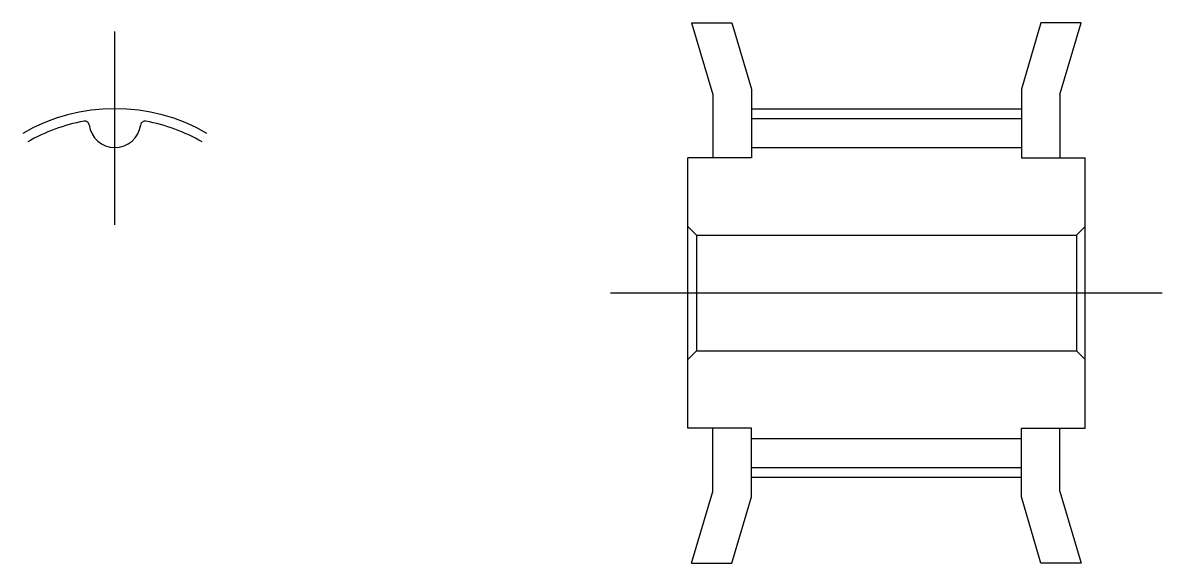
# Model space of a CAD drawing. Extents: x -6.7 to 34.8, y -40.7 to 7.
# Drawn here: x -2.39 to 27.15, y -7 to 7 of the extents above; entities outside this region: 2.
import ezdxf

# ---------------------------------------------------------------- set-up
doc = ezdxf.new("R2010")
doc.units = 0
doc.linetypes.add('CENTER', pattern=[50.8, 31.75, -6.35, 6.35, -6.35])
doc.layers.get('0').update_dxf_attribs({"linetype": 'CONTINUOUS'})
doc.layers.add('CENTER', color=1, linetype='CONTINUOUS')
doc.styles.get("Standard").update_dxf_attribs({"font": 'txt.shx', "height": 3, "bigfont": 'bigfont.shx'})

# ---------------------------------------------------------------- blocks, each defined once
blk = doc.blocks.new('*U2')
at = {"color": 7, "linetype": 'CONTINUOUS'}
blk.add_text('GPA15GT2060-A-H3', height=3, dxfattribs=at).set_placement((-7.129, -35.695))
blk = doc.blocks.new('*U3')
at = {"color": 7, "linetype": 'CONTINUOUS'}
blk.add_text('GPA15GT2060', height=3, dxfattribs=at).set_placement((-7.129, -40.695))

msp = doc.modelspace()

# ---------------------------------------------------------------- linework, layer by layer
at = {"color": 7, "linetype": 'CONTINUOUS'}
for p, q in [((14.95, 7), (15.5, 5.14)), ((14.95, 7), (15.993, 7)), ((15.993, 7), (16.5, 5.285)), ((24.007, 7), (23.5, 5.285)), ((25.05, 7), (24.007, 7)), ((24.5, 5.14), (25.05, 7)), ((15.5, 5.14), (15.5, 3.5)), ((16.5, 5.285), (16.5, 3.5)), ((23.5, 5.285), (23.5, 3.5)), ((24.5, 5.14), (24.5, 3.5)), ((16.5, 4.52), (23.5, 4.52)), ((16.5, 3.77), (23.5, 3.77)), ((16.5, 3.5), (14.85, 3.5)), ((14.85, -3.5), (14.85, 3.5)), ((23.5, 3.5), (25.15, 3.5)), ((25.15, -3.5), (25.15, 3.5)), ((14.85, 1.725), (15.075, 1.5)), ((15.075, 1.5), (24.925, 1.5)), ((15.075, 1.5), (15.075, -1.5)), ((25.15, 1.725), (24.925, 1.5)), ((24.925, 1.5), (24.925, -1.5)), ((14.85, -1.725), (15.075, -1.5)), ((15.075, -1.5), (24.925, -1.5)), ((25.15, -1.725), (24.925, -1.5)), ((16.5, -3.5), (14.85, -3.5)), ((15.5, -5.14), (15.5, -3.5)), ((16.5, -5.285), (16.5, -3.5)), ((23.5, -3.5), (25.15, -3.5)), ((23.5, -5.285), (23.5, -3.5)), ((24.5, -5.14), (24.5, -3.5)), ((16.5, -3.77), (23.5, -3.77)), ((16.5, -4.52), (23.5, -4.52)), ((14.95, -7), (15.5, -5.14)), ((15.993, -7), (16.5, -5.285)), ((24.007, -7), (23.5, -5.285)), ((24.5, -5.14), (25.05, -7)), ((14.95, -7), (15.993, -7)), ((25.05, -7), (24.007, -7))]:
    msp.add_line(p, q, dxfattribs=at)
for centre, radius, start, end in [((0, 0), 4.52, 100.1958, 120), ((-0.78, 4.338), 0.113, 7.8165, 100.1958), ((0.78, 4.338), 0.113, 79.8042, 172.1835), ((0, 0), 4.52, 60, 79.8042), ((0, 4.445), 0.675, 187.8165, 352.1835)]:
    msp.add_arc(centre, radius, start, end, dxfattribs=at)
at = {"layer": 'CENTER', "color": 1, "linetype": 'CENTER'}
for p, q in [((0, 1.77), (0, 6.775)), ((16.5, 4.775), (23.5, 4.775)), ((12.85, 0), (27.15, 0)), ((16.5, -4.775), (23.5, -4.775))]:
    msp.add_line(p, q, dxfattribs=at)
msp.add_arc((0, 0), 4.775, 60, 120, dxfattribs=at)

# ---------------------------------------------------------------- block references
at = {"color": 7, "linetype": 'CONTINUOUS'}
for name in ['*U2', '*U3']:
    msp.add_blockref(name, (0, 0), dxfattribs=at)

doc.saveas('drawing.dxf')
